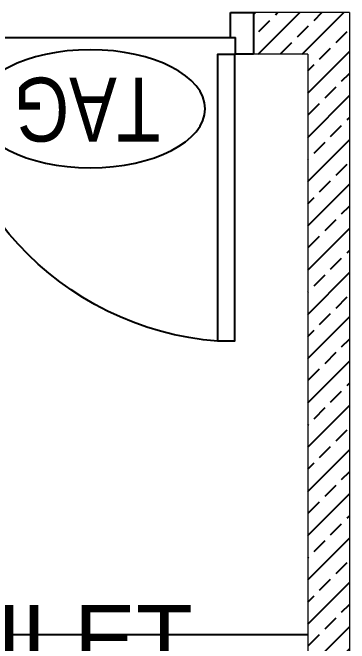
# Model space of a CAD drawing. Header units: millimetres. Extents: x 1255966 to 1543012, y 318612 to 465611.
# Drawn here: x 1411163 to 1411971, y 417077 to 418589 of the extents above; entities that cross this region are included whole.
import ezdxf
from ezdxf.enums import TextEntityAlignment as Align

# ---------------------------------------------------------------- set-up
doc = ezdxf.new("R2010")
doc.units = ezdxf.units.MM
doc.header["$LTSCALE"] = 500
doc.header["$MEASUREMENT"] = 0
doc.layers.get('Defpoints').update_dxf_attribs({"lineweight": 0})
for name, color, linetype in [('AHC-A-FURNITURE', 2, 'Continuous'), ('DOOR', 8, 'Continuous'), ('Drop', 143, 'Continuous'), ('TEXT-RM NAME', 6, 'Continuous')]:
    doc.layers.add(name, color=color, linetype=linetype)
doc.layers.add('Wall', color=2, linetype='Continuous', lineweight=15)
doc.styles.add('simplex', font='simplex.shx')
doc.styles.get("Standard").update_dxf_attribs({"font": 'arial.ttf'})

# ---------------------------------------------------------------- blocks, each defined once
blk = doc.blocks.new('DOOR 750')
at = {"layer": 'DOOR', "ltscale": 100}
for p, q in [((0, 730), (100, 730)), ((0, 675), (0, 730)), ((100, 730), (100, 687)), ((100, 687), (60, 687)), ((60, 675), (60, 687)), ((60, 675), (0, 675)), ((60, 675), (60, -15)), ((60, -15), (0, -15)), ((0, -15), (0, -70)), ((60, -15), (60, -27)), ((100, -27), (60, -27)), ((100, -70), (100, -27)), ((0, -70), (100, -70))]:
    blk.add_line(p, q, dxfattribs=at)
blk.add_lwpolyline([(99.6, -24.6), (787.7, -24.6), (787.7, 15.4), (99.6, 15.4)], close=True, dxfattribs=at)
at = {"layer": 'DOOR', "linetype": 'Continuous'}
blk.add_arc((62, -40.9), 727.9, 4.4383, 90.1592, dxfattribs=at)
at = {"layer": 'Defpoints', "ltscale": 100, "style": 'simplex', "width": 0.8}
blk.add_attdef('D750', (284.7, 36.5), '', height=100, dxfattribs=at)

msp = doc.modelspace()

# ---------------------------------------------------------------- hatches: boundary and pattern name
at = {"layer": 'AHC-A-FURNITURE', "ltscale": 50, "true_color": 0x5b5b5b}
h = msp.add_hatch(dxfattribs=at)
h.set_pattern_fill('ANSI33', color=251, scale=300)
h.set_pattern_definition([(45, (920216.684, 1257022.11), (-53.0330086, 53.0330086), []), (45, (920269.72, 1257022.11), (-53.0330086, 53.0330086), [37.5, -18.75])])
h.paths.add_polyline_path([(1410345.6, 418588.9), (1410940.6, 418588.9), (1410940.6, 418488.9), (1410345.6, 418488.9)])
h.paths.add_polyline_path([(1411740.6, 418588.9), (1411970.6, 418588.9), (1411970.6, 416288.9), (1411870.6, 416288.9), (1411870.6, 418488.9), (1411740.6, 418488.9)])

# ---------------------------------------------------------------- linework, layer by layer
at = {"linetype": 'Continuous', "extrusion": (0, 0, -1)}
msp.add_ellipse((1411348.9, 418358.5), major_axis=(-275.7, 0), ratio=0.512885, dxfattribs=at)
at = {"layer": 'Drop'}
msp.add_line((1410345.6, 417098.9, 0), (1411870.6, 417098.9, 0), dxfattribs=at)
at = {"layer": 'Wall'}
for p, q in [((1411970.6, 418588.9), (1411740.6, 418588.9)), ((1411740.6, 418588.9), (1411740.6, 418488.9)), ((1411970.6, 418588.9), (1411970.6, 416288.9)), ((1411870.6, 418488.9), (1411740.6, 418488.9)), ((1411870.6, 418488.9), (1411870.6, 416288.9))]:
    msp.add_line(p, q, dxfattribs=at)

# ---------------------------------------------------------------- block references
at = {"layer": 'DOOR', "xscale": -1, "rotation": 90}
msp.add_blockref('DOOR 750', (1411670.6, 418588.9), dxfattribs=at)

# ---------------------------------------------------------------- texts
at = {"width": 0.8}
msp.add_attdef('TAG', text='', height=153.1, rotation=180, dxfattribs=at).set_placement((1411341.1, 418356.5), align=Align.MIDDLE_CENTER)
at = {"layer": 'TEXT-RM NAME'}
msp.add_text('TOILET', height=160, rotation=360, dxfattribs=at).set_placement((1410812.8, 417009.2))

doc.saveas('drawing.dxf')
